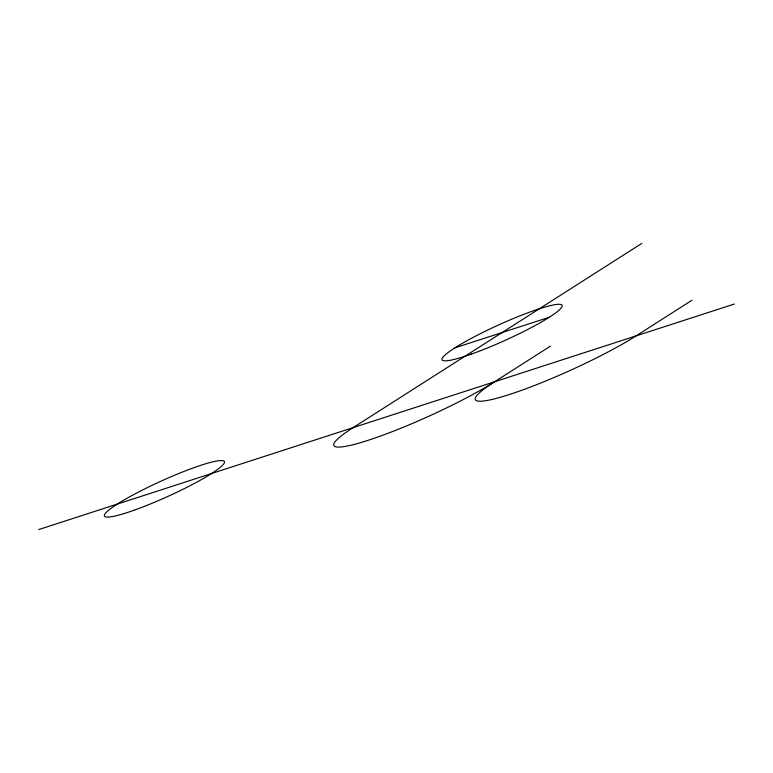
<?xml version="1.0" encoding="UTF-8"?>
<svg xmlns="http://www.w3.org/2000/svg" width="773" height="773" viewBox="0 0 773 773"><rect width="100%" height="100%" fill="white"/><g stroke="black" fill="none" stroke-linecap="round" stroke-linejoin="round"><path stroke-width="1.16" d="M641.783 243.408L353.087 427.643A98.818 12.561 -24.4 0 0 367.967 440.359A98.818 12.561 -24.4 0 0 494.585 381.775L550.463 346.111M691.961 300.233L636.092 335.897A98.828 12.561 -24.4 0 1 509.465 394.491A98.828 12.561 -24.4 0 1 494.594 381.765M454.93 347.85L549.255 317.268M38.65 529.592L734.35 304.031M133.806 510.325A65.879 8.368 -24.4 0 0 224.518 462.186A65.879 8.368 -24.4 0 0 134.946 493.928A65.879 8.368 -24.4 0 0 133.806 510.325M471.482 354.073A65.879 8.368 -24.4 0 0 562.193 305.924A65.879 8.368 -24.4 0 0 472.622 337.666A65.879 8.368 -24.4 0 0 471.482 354.073"/></g></svg>
